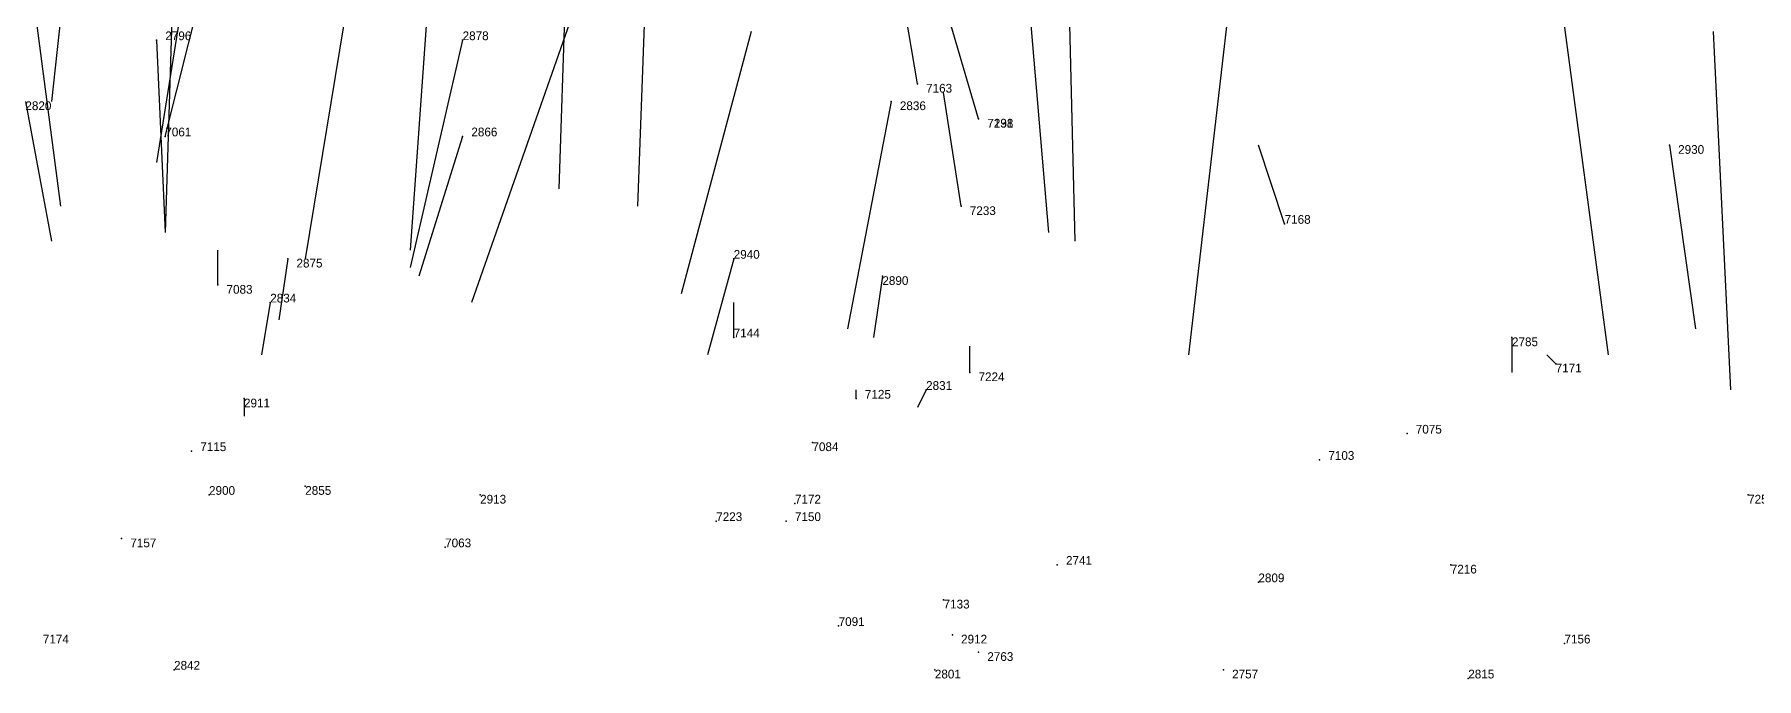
# Model space of a CAD drawing. Extents: x -0.07 to 1.1, y -0.07 to 1.1.
# Drawn here: x 0.31 to 0.507, y 0.88 to 0.9537 of the extents above; entities that cross this region are included whole.
import ezdxf

# ---------------------------------------------------------------- set-up
doc = ezdxf.new("R2010")
doc.units = 0
for name, color, linetype in [('Facilities', 3, 'CONTINUOUS'), ('Normals', 1, 'CONTINUOUS'), ('Source_points', 5, 'CONTINUOUS'), ('Text', 3, 'CONTINUOUS')]:
    doc.layers.add(name, color=color, linetype=linetype)

msp = doc.modelspace()

# ---------------------------------------------------------------- linework, layer by layer
at = {"layer": 'Facilities', "color": 3}
for p in [(0.324, 0.953), (0.359, 0.953), (0.411, 0.948, 1), (0.408, 0.946), (0.418, 0.944, 1), (0.418, 0.944, 1), (0.325, 0.942, 1), (0.359, 0.942), (0.497, 0.941), (0.416, 0.934, 1), (0.453, 0.932, 1), (0.339, 0.928), (0.39, 0.928), (0.407, 0.926), (0.331, 0.925, 1), (0.337, 0.923), (0.39, 0.919, 1), (0.479, 0.919), (0.484, 0.916, 1), (0.417, 0.915, 1), (0.334, 0.912), (0.404, 0.912, 1), (0.412, 0.913), (0.467, 0.908, 1), (0.328, 0.906, 1), (0.399, 0.907, 1), (0.457, 0.905, 1), (0.341, 0.902), (0.33, 0.901), (0.361, 0.901), (0.397, 0.9, 1), (0.506, 0.901, 1), (0.388, 0.898, 1), (0.396, 0.898, 1), (0.32, 0.896, 1), (0.357, 0.895, 1), (0.427, 0.893), (0.472, 0.893, 1), (0.45, 0.891), (0.414, 0.889, 1), (0.402, 0.886, 1), (0.415, 0.885), (0.418, 0.883), (0.485, 0.884, 1), (0.326, 0.881), (0.413, 0.881), (0.446, 0.881), (0.474, 0.88)]:
    msp.add_point(p, dxfattribs=at)
at = {"layer": 'Normals', "color": 1}
for p, q in [((0.372, 0.998), (0.37, 0.936, 0.079)), ((0.317, 0.993), (0.312, 0.946, 0.088)), ((0.381, 0.989), (0.379, 0.934, 0.084)), ((0.357, 0.985), (0.353, 0.929, 0.082)), ((0.45, 0.986), (0.442, 0.917, 0.072)), ((0.331, 0.983), (0.324, 0.939, 0.089)), ((0.35, 0.983), (0.341, 0.928, 0.083)), ((0.428, 0.972), (0.429, 0.93, 0.091)), ((0.411, 0.948, 1), (0.408, 0.966, 1.098)), ((0.423, 0.966), (0.426, 0.931, 0.094)), ((0.326, 0.964), (0.325, 0.931, 0.094)), ((0.325, 0.942, 1), (0.33, 0.962, 1.098)), ((0.484, 0.962), (0.49, 0.917, 0.089)), ((0.373, 0.96), (0.36, 0.923, 0.092)), ((0.418, 0.944, 1), (0.413, 0.961, 1.098)), ((0.418, 0.944, 1), (0.413, 0.961, 1.098)), ((0.31, 0.957), (0.313, 0.934, 0.097)), ((0.392, 0.954), (0.384, 0.924, 0.095)), ((0.502, 0.954), (0.504, 0.913, 0.091)), ((0.324, 0.953), (0.325, 0.931, 0.097)), ((0.359, 0.953), (0.353, 0.927, 0.096)), ((0.309, 0.946), (0.312, 0.93, 0.099)), ((0.408, 0.946), (0.403, 0.92, 0.097)), ((0.416, 0.934, 1), (0.414, 0.947, 1.099)), ((0.359, 0.942), (0.354, 0.926, 0.098)), ((0.453, 0.932, 1), (0.45, 0.941, 1.1)), ((0.497, 0.941), (0.5, 0.92, 0.098)), ((0.331, 0.925, 1), (0.331, 0.929, 1.1)), ((0.339, 0.928), (0.338, 0.921, 0.1)), ((0.39, 0.928), (0.387, 0.917, 0.099)), ((0.407, 0.926), (0.406, 0.919, 0.1)), ((0.337, 0.923), (0.336, 0.917, 0.1)), ((0.39, 0.919, 1), (0.39, 0.923, 1.1)), ((0.417, 0.915, 1), (0.417, 0.918, 1.1)), ((0.479, 0.919), (0.479, 0.915, 0.1)), ((0.484, 0.916, 1), (0.483, 0.917, 1.1)), ((0.334, 0.912), (0.334, 0.91, 0.1)), ((0.404, 0.912, 1), (0.404, 0.913, 1.1)), ((0.412, 0.913), (0.411, 0.911, 0.1)), ((0.467, 0.908, 1), (0.467, 0.908, 1.1)), ((0.328, 0.906, 1), (0.328, 0.906, 1.1)), ((0.399, 0.907, 1), (0.399, 0.907, 1.1)), ((0.457, 0.905, 1), (0.457, 0.905, 1.1)), ((0.341, 0.902), (0.341, 0.902, 0.1)), ((0.33, 0.901), (0.33, 0.901, 0.1)), ((0.361, 0.901), (0.361, 0.901, 0.1)), ((0.397, 0.9, 1), (0.397, 0.9, 1.1)), ((0.506, 0.901, 1), (0.506, 0.901, 1.1)), ((0.388, 0.898, 1), (0.388, 0.898, 1.1)), ((0.396, 0.898, 1), (0.396, 0.898, 1.1)), ((0.32, 0.896, 1), (0.32, 0.896, 1.1)), ((0.357, 0.895, 1), (0.357, 0.895, 1.1)), ((0.427, 0.893), (0.427, 0.893, 0.1)), ((0.472, 0.893, 1), (0.472, 0.893, 1.1)), ((0.45, 0.891), (0.45, 0.891, 0.1)), ((0.414, 0.889, 1), (0.414, 0.889, 1.1)), ((0.402, 0.886, 1), (0.402, 0.886, 1.1)), ((0.415, 0.885), (0.415, 0.885, 0.1)), ((0.418, 0.883), (0.418, 0.883, 0.1)), ((0.485, 0.884, 1), (0.485, 0.884, 1.1)), ((0.326, 0.881), (0.326, 0.881, 0.1)), ((0.413, 0.881), (0.413, 0.881, 0.1)), ((0.446, 0.881), (0.446, 0.881, 0.1)), ((0.474, 0.88), (0.474, 0.88, 0.1))]:
    msp.add_line(p, q, dxfattribs=at)
at = {"layer": 'Source_points', "color": 5}
for p in [(0.324, 0.953), (0.359, 0.953), (0.411, 0.948, 1), (0.408, 0.946), (0.418, 0.944, 1), (0.418, 0.944, 1), (0.325, 0.942, 1), (0.359, 0.942), (0.497, 0.941), (0.416, 0.934, 1), (0.453, 0.932, 1), (0.339, 0.928), (0.39, 0.928), (0.407, 0.926), (0.331, 0.925, 1), (0.337, 0.923), (0.39, 0.919, 1), (0.479, 0.919), (0.484, 0.916, 1), (0.417, 0.915, 1), (0.334, 0.912), (0.404, 0.912, 1), (0.412, 0.913), (0.467, 0.908, 1), (0.328, 0.906, 1), (0.399, 0.907, 1), (0.457, 0.905, 1), (0.341, 0.902), (0.33, 0.901), (0.361, 0.901), (0.397, 0.9, 1), (0.506, 0.901, 1), (0.388, 0.898, 1), (0.396, 0.898, 1), (0.32, 0.896, 1), (0.357, 0.895, 1), (0.427, 0.893), (0.472, 0.893, 1), (0.45, 0.891), (0.414, 0.889, 1), (0.402, 0.886, 1), (0.415, 0.885), (0.418, 0.883), (0.485, 0.884, 1), (0.326, 0.881), (0.413, 0.881), (0.446, 0.881), (0.474, 0.88)]:
    msp.add_point(p, dxfattribs=at)

# ---------------------------------------------------------------- texts
at = {"layer": 'Text', "color": 3}
for s, p in [('2796', (0.325, 0.953)), ('2878', (0.359, 0.953)), ('7163', (0.412, 0.947, 1)), ('2820', (0.309, 0.945)), ('2836', (0.409, 0.945)), ('7198', (0.419, 0.943, 1)), ('7231', (0.419, 0.943, 1)), ('7061', (0.325, 0.942, 1)), ('2866', (0.36, 0.942)), ('2930', (0.498, 0.94)), ('7233', (0.417, 0.933, 1)), ('7168', (0.453, 0.932, 1)), ('2875', (0.34, 0.927)), ('2940', (0.39, 0.928)), ('2890', (0.407, 0.925)), ('7083', (0.332, 0.924, 1)), ('2834', (0.337, 0.923)), ('7144', (0.39, 0.919, 1)), ('2785', (0.479, 0.918)), ('7171', (0.484, 0.915, 1)), ('2831', (0.412, 0.913)), ('7224', (0.418, 0.914, 1)), ('2911', (0.334, 0.911)), ('7125', (0.405, 0.912, 1)), ('7075', (0.468, 0.908, 1)), ('7115', (0.329, 0.906, 1)), ('7084', (0.399, 0.906, 1)), ('7103', (0.458, 0.905, 1)), ('2900', (0.33, 0.901)), ('2855', (0.341, 0.901)), ('2913', (0.361, 0.9)), ('7172', (0.397, 0.9, 1)), ('7259', (0.506, 0.9, 1)), ('7223', (0.388, 0.898, 1)), ('7150', (0.397, 0.898, 1)), ('7157', (0.321, 0.895, 1)), ('7063', (0.357, 0.895, 1)), ('2741', (0.428, 0.893)), ('7216', (0.472, 0.892, 1)), ('2809', (0.45, 0.891)), ('7133', (0.414, 0.888, 1)), ('7091', (0.402, 0.886, 1)), ('7174', (0.311, 0.884, 1)), ('2912', (0.416, 0.884)), ('7156', (0.485, 0.884, 1)), ('2763', (0.419, 0.882)), ('2842', (0.326, 0.881)), ('2801', (0.413, 0.88)), ('2757', (0.447, 0.88)), ('2815', (0.474, 0.88))]:
    msp.add_text(s, height=0.001, dxfattribs=at).set_placement(p)

doc.saveas('drawing.dxf')
